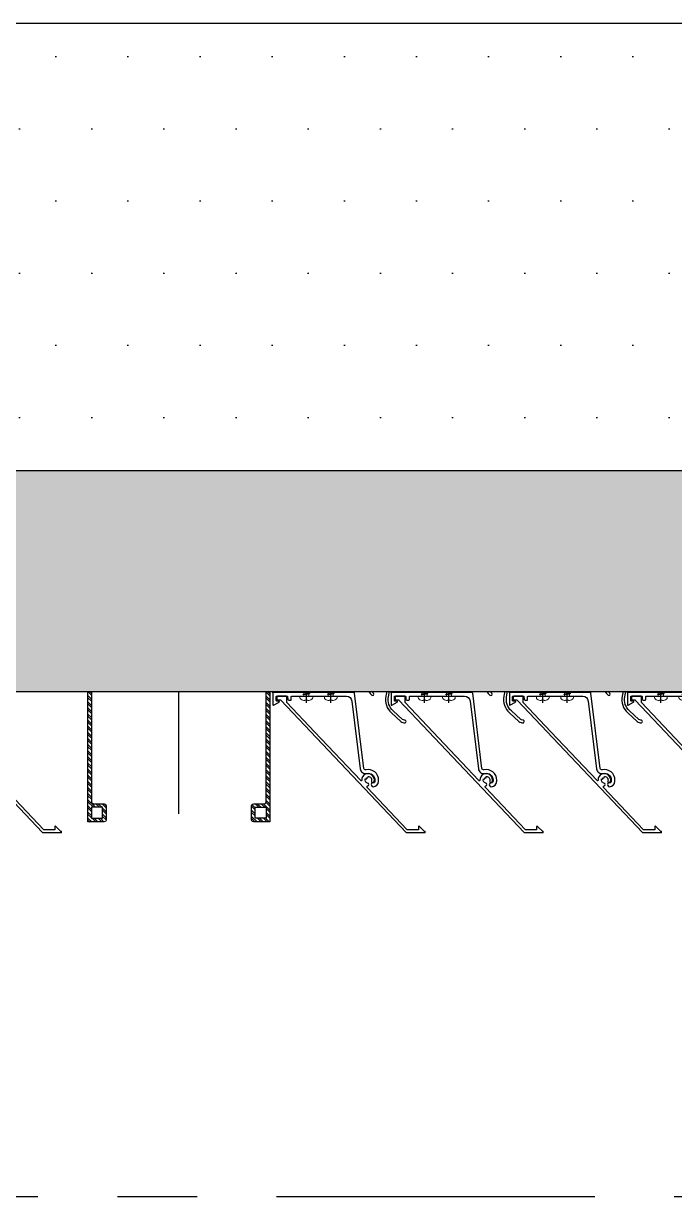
# Model space of a CAD drawing. Header units: millimetres. Extents: x -4391136 to -1798569, y -886572 to -291056.
# Drawn here: x -2448677 to -2448319, y -393811 to -393166 of the extents above; entities that cross this region are included whole.
import ezdxf
from ezdxf.enums import TextEntityAlignment as Align

# ---------------------------------------------------------------- set-up
doc = ezdxf.new("R2010")
doc.units = ezdxf.units.MM
doc.linetypes.add('CENTER', pattern=[50.800000000000004, 31.75, -6.35, 6.35, -6.35])
doc.linetypes.add('TA_GL_000.70000', pattern=[1.925, 0.7, -0.175, 0.175, -0.175, 0.7])
for name, color, linetype in [('000 - 0_SYM_DWG_GRID-BUBBLE_MAIN_COLOR_1', 1, 'Continuous'), ('000 - 0_SYM_DWG_GRIDLINE_MAIN_COLOR_251', 251, 'Continuous'), ('000 - GRID', 251, 'CENTER'), ('010 - ASPG_ACCESSORIES_MAIN_COLOR_1', 1, 'Continuous'), ('010 - ASPG_EXTR_MAIN_COLOR_2', 2, 'Continuous'), ('010 - ASPG_FLASHING_HATCH_', 251, 'Continuous'), ('010 - ASPG_FLASHING_MAIN_COLOR_2', 2, 'Continuous'), ('010 - ASPG_FLASHING_MAIN_COLOR_4', 4, 'Continuous'), ('010 - ASPG_FLASHING_WIPEOUT_', 250, 'Continuous'), ('010 - ASPG_FRAMING_CUT_COLOR_4', 4, 'Continuous'), ('010 - ASPG_FRAMING_HATCH_', 251, 'Continuous'), ('010 - ASPG_FRAMING_MAIN_COLOR_1', 1, 'Continuous'), ('010 - ASPG_FRAMING_MAIN_COLOR_2', 2, 'Continuous'), ('010 - ASPG_FRAMING_SUB_COLOR_2', 2, 'Continuous'), ('010 - ASPG_FRAMING_WIPEOUT_', 250, 'Continuous'), ('_PP-Dim', 1, 'Continuous'), ('BOLT & SCREW', 251, 'Continuous'), ('Center Line', 1, 'CENTER'), ('Xref-C-1-PP17-AR-2214-01-B$0$S-BEAM', 251, 'Continuous'), ('Xref-C-1-PP17-AR-2214-01-B$0$WALL-E', 251, 'Continuous')]:
    doc.layers.add(name, color=color, linetype=linetype)
for name, color, linetype, plot in [('010 - ASPG_EXTR_DEF_SUB', 250, 'Continuous', False), ('010 - ASPG_FASTERN_DEF_SUB', 250, 'Continuous', False), ('010 - ASPG_FRAMING_DEF_SUB', 250, 'Continuous', False)]:
    doc.layers.add(name, color=color, linetype=linetype, plot=plot)
doc.layers.add('12-GRID', color=1, linetype='CENTER', lineweight=13)
doc.layers.add('SCREW', color=8, linetype='Continuous', lineweight=5)
doc.styles.add('Arial', font='arial.ttf', dxfattribs={"height": 1500})
doc.styles.add('TA', font='', dxfattribs={"height": 4.5})
doc.styles.get('TA').set_extended_font_data('Cordia New')
pattern_1 = [(270, (1257419.243240032, -520041.6224064054), (0.6549599250656583, -1.134423872092541), [0.7562825813950264, -1.512565162790053]), (29.99999999999978, (1257419.243240032, -520041.6224064054), (0.6549599293588203, 1.134423869613882), [0.7562825813950259, -1.512565162790052]), (329.9999999999998, (1257419.243240032, -520041.6224064054), (1.309919854424478, -2.478657937293614e-09), [-1.512565162790051, 0.7562825813950254])]
pattern_2 = [(314.9999999999999, (1257419.492862033, -520021.6224064054), (1.336931354494228, 1.336931354494224), []), (44.99999999999984, (1257419.492862033, -520021.6224064054), (-1.336931354494223, 1.336931354494228), [])]
pattern_3 = [(270, (1257419.442484036, -520043.9224064054), (0.6549599250656583, -1.134423872092541), [0.7562825813950264, -1.512565162790053]), (29.99999999999978, (1257419.442484036, -520043.9224064054), (0.6549599293588203, 1.134423869613882), [0.7562825813950259, -1.512565162790052]), (329.9999999999998, (1257419.442484036, -520043.9224064054), (1.309919854424478, -2.478657937293614e-09), [-1.512565162790051, 0.7562825813950254])]
pattern_4 = [(314.9999999999999, (1257419.192862035, -520023.9224064054), (1.336931354494228, 1.336931354494224), []), (44.99999999999984, (1257419.192862035, -520023.9224064054), (-1.336931354494223, 1.336931354494228), [])]

# ---------------------------------------------------------------- blocks, each defined once
blk = doc.blocks.new('*U1279')
at = {"layer": '000 - 0_SYM_DWG_GRIDLINE_MAIN_COLOR_251', "color": 0, "linetype": 'ByBlock', "ltscale": 5}
blk.add_line((29.9999999999998, 0), (-560.4999999999969, 6.311186212045594e-14), dxfattribs=at)
at = {"style": 'TA', "flags": 1}
blk.add_attdef('LOCATION', (5.999999999999999, -6.000000000000001), '', height=4.5, rotation=270, dxfattribs=at)
at = {"layer": '000 - 0_SYM_DWG_GRID-BUBBLE_MAIN_COLOR_1', "style": 'Arial'}
blk.add_attdef('GRID-HEAD', text='', height=4.000000000000002, rotation=179.9999999999862, dxfattribs=at).set_placement((73.74999998541178, 0), align=Align.MIDDLE_CENTER)
blk = doc.blocks.new('W-1-PP17-ENT2_REV00_20260526-152343_LOPF_MAIN_DIMS')
at = {"layer": '000 - GRID', "linetype": 'TA_GL_000.70000', "xscale": 50.00000000000036, "yscale": 50.00000000000036, "zscale": 50.00000000000036, "rotation": 180}
blk.add_blockref('*U1279', (-26525, -10599.99999999948), dxfattribs=at)
blk = doc.blocks.new('W-1-PP17-ENT2_REV00_20260526-152612_EX_LOPF-1')
at = {"layer": 'Xref-C-1-PP17-AR-2214-01-B$0$S-BEAM'}
blk.add_line((-19234.99999829847, -10205.01763978606), (470.0000017015263, -10205.01763978606), dxfattribs=at)
at = {"layer": 'Xref-C-1-PP17-AR-2214-01-B$0$WALL-E'}
blk.add_line((970.0000017015263, -10204.99999999866), (-13434.99999984959, -10204.99999999866), dxfattribs=at)
blk = doc.blocks.new('*U1996')
blk.add_wipeout([(9.094947017729282e-13, -5.4569682106375694e-12), (6969.999999999998, -5.4569682106375694e-12), (6969.999999999998, 119.92499999998472), (9.094947017729282e-13, 119.92499999998472)]).dxf.layer = '010 - ASPG_FRAMING_WIPEOUT_'
at = {"layer": '010 - ASPG_FRAMING_MAIN_COLOR_1'}
for p, q in [((6970, 119.9249999999884), (0, 119.9249999999884)), ((0, 114.8500000000058), (6970, 114.8500000000058)), ((0, 109.5400000000081), (6970, 109.5400000000081)), ((0, 10.38499999998021), (6970, 10.38499999998021)), ((4.365574568510056e-11, 5.309999999997672), (6970, 5.309999999997672)), ((2.91038304567337e-11, 0), (6970, 0))]:
    blk.add_line(p, q, dxfattribs=at)
blk = doc.blocks.new('*U3395')
at = {"layer": '12-GRID', "color": 8, "linetype": 'CENTER'}
for p, q in [((5.684341886080801e-14, -6.200000000000029), (5.684341886080801e-14, 2.200000000000029)), ((-4.199999999999973, -2), (4.200000000000085, -2))]:
    blk.add_line(p, q, dxfattribs=at)
at = {"layer": 'BOLT & SCREW'}
for p, q in [((-0.553537628269381, -1.771128018217196), (-1.767499999999847, -1.558125000000442)), ((-0.553537628269381, -2.228871981782805), (-1.767500000000483, -2.441875000000354)), ((-0.4577439635652332, -1.771128018217196), (-0.8837500000000146, -1.558125000000442)), ((-0.4577439635652332, -2.228871981782805), (-0.8837500000000146, -2.441875000000354)), ((-0.2288719817826677, -1.446462371730204), (-0.4418749999998197, -0.2325000000002947)), ((-0.2288719817826677, -1.542256036434869), (-0.4418749999998197, -1.116250000000048)), ((-0.2288719817826677, -2.457743963565131), (-0.4418749999998197, -2.883750000000271)), ((-0.2288719817821107, -2.553537628269438), (-0.4418749999998197, -3.767500000000023)), ((0.2288719817822642, -1.446462371730562), (0.4418749999996946, -0.2324999999999764)), ((0.2288719817822642, -1.542256036434869), (0.4418749999996946, -1.116250000000048)), ((0.4418749999996946, -2.883750000000271), (0.2288719817829008, -2.457743963565131)), ((0.2288719817829008, -2.553537628269438), (0.4418749999999732, -3.767500000000023)), ((0.4577439635647103, -1.771128018217196), (0.8837499999994917, -1.558125000000442)), ((0.4577439635647103, -2.228871981782805), (0.8837500000001283, -2.441874999999877)), ((0.5535376282692559, -1.771128018217196), (1.767500000000001, -1.558125000000124)), ((0.5535376282692559, -2.228871981782805), (1.767500000000001, -2.441874999999877))]:
    blk.add_line(p, q, dxfattribs=at)
for points in [[(-1.767500000000006, -1.558125000000442), (-0.8837500000001342, -1.558125000000442, 0.4142135623730394), (-0.4418749999998197, -1.116250000000048), (-0.4418749999998197, -0.2325000000002947), (0.4418749999996946, -0.2324999999999764), (0.4418749999996946, -1.116250000000048, 0.4142135623731505), (0.8837500000000089, -1.558125000000442), (1.76750000000012, -1.558125000000124), (1.76750000000012, -2.441874999999877), (0.8837500000000089, -2.441874999999877, 0.414213562373095), (0.4418749999996946, -2.883750000000271), (0.4418749999999732, -3.767500000000023), (-0.4418749999998197, -3.767500000000023), (-0.4418749999998197, -2.883750000000271, 0.4142135623730397), (-0.8837500000001342, -2.441875000000354), (-1.767500000000483, -2.441875000000354)], [(0.2288719817829008, -2.457743963565131, -0.414213562373095), (0.4577439635645909, -2.228871981782805), (0.5535376282692559, -2.228871981782805), (0.5535376282692559, -1.771128018217196), (0.4577439635645909, -1.771128018217196, -0.4142135623730951), (0.228871981782105, -1.542256036434869), (0.228871981782105, -1.446462371730562), (-0.2288719817826677, -1.446462371730204), (-0.2288719817826677, -1.542256036434869, -0.4142135623730951), (-0.4577439635649944, -1.771128018217196), (-0.553537628269381, -1.771128018217196), (-0.553537628269381, -2.228871981782805), (-0.4577439635649944, -2.228871981782805, -0.4142135623730951), (-0.2288719817826677, -2.457743963565131), (-0.2288719817822698, -2.553537628269438), (0.2288719817829008, -2.553537628269438)]]:
    blk.add_lwpolyline(points, format="xyb", close=True, dxfattribs=at)
blk.add_circle((5.684341886080801e-14, -2), 3.5, dxfattribs=at)
blk = doc.blocks.new('000_ASPG_TYP_FILES_20260218-010703_FRAME_EXTR_')
at = {"layer": '010 - ASPG_FRAMING_HATCH_'}
h = blk.add_hatch(dxfattribs=at)
h.set_pattern_fill('ANSI32', color=256, scale=0.1, angle=180)
h.set_pattern_definition([(225, (0, 0), (0.6735192090801866, -0.6735192090801868), []), (225, (-0.4490130000000001, 5.498823332255506e-17), (0.6735192090801866, -0.6735192090801868), [])])
edge = h.paths.add_edge_path()
edge.add_line((1.999999996740371, 15.99999999965075), (1.999999996740371, 1.999999999941792))
edge.add_line((1.999999996740371, 1.999999999941792), (39.69999999750871, 1.999999999941792))
edge.add_arc((39.69999999730499, 1.700000000040752), 0.2999999999010399, -3.891028654834372e-08, 89.99999996109239, ccw=False)
edge.add_line((39.99999999720603, 1.699999999837019), (39.99999999720603, 0.2999999996973202))
edge.add_arc((39.69999999750872, 0.2999999996973131), 0.2999999996973131, -90.00000000000142, 1.4210854715202004e-12, ccw=False)
edge.add_line((39.69999999750871, 0), (0.2999999996973202, 0))
edge.add_arc((0.2999999996973273, 0.2999999996973273), 0.2999999996973273, 180.0000000000013, 269.99999999999864, ccw=False)
edge.add_line((0, 0.2999999996973202), (0, 17.69999999989523))
edge.add_arc((0.2999999999301508, 17.70000000012806), 0.2999999999301508, 90.00000004446741, 180.0000000444674, ccw=False)
edge.add_line((0.2999999996973202, 18.00000000005821), (22.5570233851904, 18.00000000005821))
edge.add_arc((22.5570233856712, 18.50000000026317), 0.5000000002049632, 269.9999999449049, 380.2095453190142)
edge.add_arc((26.1699999981368, 19.82999999686102), 3.349999998908497, 182.0637942974167, 200.2095453254992, ccw=False)
edge.add_arc((23.58168000320438, 19.73672835517209), 0.7599999998138507, 2.0637943418387863, 182.0637943418388, ccw=False)
edge.add_arc((26.16999999910358, 19.82999999939922), 1.830000000338361, 182.0637943388468, 447.9362056470717)
edge.add_arc((26.263271644013, 22.41831999551505), 0.7600000000549151, 87.93620564125177, 267.9362056412518, ccw=False)
edge.add_arc((26.16999999863267, 19.8300000075356), 3.349999992334041, 69.79045460402187, 87.9362056313708, ccw=False)
edge.add_arc((27.49999999788272, 23.44297661244421), 0.5000000006038865, 249.7904545688332, 359.9999999442181)
edge.add_line((27.9999999984866, 23.44297661195742), (27.9999999984866, 26.67999999993481))
edge.add_line((27.9999999984866, 26.67999999993481), (28.49999999674037, 27.17999999958556))
edge.add_line((28.49999999674037, 27.17999999958556), (27.9999999984866, 27.67999999970198))
edge.add_line((27.9999999984866, 27.67999999970198), (27.9999999984866, 38.61999999982072))
edge.add_line((27.9999999984866, 38.61999999982072), (28.49999999674037, 39.11999999993714))
edge.add_line((28.49999999674037, 39.11999999993714), (27.9999999984866, 39.62000000005355))
edge.add_line((27.9999999984866, 39.62000000005355), (27.9999999984866, 42.85702338756528))
edge.add_arc((27.49999999787862, 42.85702338707262), 0.5000000006079759, 5.645408219420843e-08, 110.2095454304945)
edge.add_arc((26.16999999884449, 46.46999999186602), 3.349999992147246, 272.0637943651193, 290.20954539329375, ccw=False)
edge.add_arc((26.263271644013, 43.88168000403675), 0.7600000000258301, 92.06379435882718, 272.0637943588272, ccw=False)
edge.add_arc((26.16999999910502, 46.47000000012492), 1.830000000339747, 272.0637943528818, 537.9362056611998)
edge.add_arc((23.58168000320438, 46.56327164435061), 0.7599999998138507, 177.9362056581612, 357.9362056581612, ccw=False)
edge.add_arc((26.16999999825318, 46.47000000263876), 3.349999999025627, 159.7904546748206, 177.9362057022633, ccw=False)
edge.add_arc((22.55702338551316, 47.7999999994954), 0.500000000434755, 339.790454661877, 450.0000000369852)
edge.add_line((22.5570233851904, 48.29999999993015), (0.2999999996973202, 48.29999999993015))
edge.add_arc((0.2999999996973095, 48.59999999962746), 0.2999999996973131, 179.9999999999987, 270.00000000000205, ccw=False)
edge.add_line((0, 48.59999999962747), (0, 59.99999999994179))
edge.add_arc((0.2999999996973202, 59.99999999994179), 0.2999999996973202, 90, 180, ccw=False)
edge.add_line((0.2999999996973202, 60.29999999963911), (4.999999997438863, 60.29999999963911))
edge.add_line((4.999999997438863, 60.29999999963911), (4.999999997438863, 64.99999999959255))
edge.add_arc((5.299999997369017, 64.99999999982538), 0.2999999999301544, 90.0000000444681, 180.0000000444674, ccw=False)
edge.add_line((5.299999997136183, 65.29999999975553), (29.99999999883585, 65.29999999975553))
edge.add_line((29.99999999883585, 65.29999999975553), (29.99999999883585, 63.59999999997672))
edge.add_arc((29.69999999890567, 63.59999999974391), 0.2999999999301721, -89.99999995552861, 4.4463320136856055e-08, ccw=False)
edge.add_line((29.69999999913853, 63.29999999981374), (7.299999997485429, 63.29999999981374))
edge.add_arc((7.29999999771826, 62.99999999988358), 0.2999999999301508, 90.00000004446738, 180.0000000444674)
edge.add_line((6.999999997788109, 62.99999999965075), (6.999999997788109, 58.29999999969732))
edge.add_line((6.999999997788109, 58.29999999969732), (2.300000000162981, 58.29999999969732))
edge.add_arc((2.299999998300336, 57.99999999813735), 0.3000000015599653, 89.99999964426098, 179.999999644261)
edge.add_line((1.999999996740371, 58), (1.999999996740371, 50.60000000003492))
edge.add_arc((2.299999998533172, 50.60000000166475), 0.3000000017928013, 180.000000311273, 270.0000003112706)
edge.add_line((2.300000000162981, 50.29999999987194), (29.69999999913853, 50.29999999987194))
edge.add_arc((29.6999999989348, 49.9999999999709), 0.299999999901047, -3.890897914970992e-08, 89.99999996109108, ccw=False)
edge.add_line((29.99999999883585, 49.99999999976717), (29.99999999883585, 26.67999999993481))
edge.add_line((29.99999999883585, 26.67999999993481), (29.99999999883585, 16.29999999981374))
edge.add_arc((29.6999999989057, 16.2999999995809), 0.2999999999301508, -89.99999995553259, 4.446741286301403e-08, ccw=False)
edge.add_line((29.69999999913853, 15.99999999965075), (1.999999996740371, 15.99999999965075))
at = {"layer": '010 - ASPG_FRAMING_CUT_COLOR_4'}
blk.add_lwpolyline([(1.999999996740371, 15.99999999965075), (1.999999996740371, 1.999999999941792), (39.69999999750871, 1.999999999941792, -0.4142135623731089), (39.99999999720603, 1.699999999837019), (39.99999999720603, 0.2999999996973202, -0.4142135623731089), (39.69999999750871, 0), (0.2999999996973202, 0, -0.4142135623730811), (0, 0.2999999996973202), (0, 17.69999999989523, -0.4142135623730951), (0.2999999996973202, 18.00000000005821), (22.5570233851904, 18.00000000005821, 0.5217296884731124), (23.02624112786725, 18.67272727261297, -0.07934163687482358), (22.82217297761235, 19.70935906958766, -1), (24.34118702879641, 19.76409764075652, 2.296345716993233), (26.23590235819574, 21.65881296969019, -1), (26.29064092983026, 23.17782702133991, -0.0793416368716021), (27.32727272447664, 22.9737588702119, 0.5217296884801942), (27.9999999984866, 23.44297661195742), (27.9999999984866, 26.67999999993481), (28.49999999674037, 27.17999999958556), (27.9999999984866, 27.67999999970198), (27.9999999984866, 38.61999999982072), (28.49999999674037, 39.11999999993714), (27.9999999984866, 39.62000000005355), (27.9999999984866, 42.85702338756528, 0.5217296884727316), (27.32727272447664, 43.3262411293108, -0.07934163687522733), (26.29064092983026, 43.122172978241, -1), (26.23590235819574, 44.64118702983251, 2.296345716995783), (24.34118702879641, 46.53590235876618, -1), (22.82217297761235, 46.59064092993503, -0.07934163687201433), (23.02624112786725, 47.62727272690972, 0.5217296884786579), (22.5570233851904, 48.29999999993015), (0.2999999996973202, 48.29999999993015, -0.4142135623731158), (0, 48.59999999962747), (0, 59.99999999994179, -0.414213562373095), (0.2999999996973202, 60.29999999963911), (4.999999997438863, 60.29999999963911), (4.999999997438863, 64.99999999959255, -0.4142135623730879), (5.299999997136183, 65.29999999975553), (29.99999999883585, 65.29999999975553), (29.99999999883585, 63.59999999997672, -0.4142135623730533), (29.69999999913853, 63.29999999981374), (7.299999997485429, 63.29999999981374, 0.4142135623730949), (6.999999997788109, 62.99999999965075), (6.999999997788109, 58.29999999969732), (2.300000000162981, 58.29999999969732, 0.4142135623730948), (1.999999996740371, 58), (1.999999996740371, 50.60000000003492, 0.4142135623730845), (2.300000000162981, 50.29999999987194), (29.69999999913853, 50.29999999987194, -0.4142135623730951), (29.99999999883585, 49.99999999976717), (29.99999999883585, 26.67999999993481), (29.99999999883585, 16.29999999981374, -0.4142135623730951), (29.69999999913853, 15.99999999965075)], format="xyb", close=True, dxfattribs=at)
for p in [(26.16999999736436, 48.46999999973923), (26.16999999736436, 21.82999999966705)]:
    blk.add_blockref('*U3395', p)
blk = doc.blocks.new('*U3397')
at = {"layer": '010 - ASPG_FRAMING_HATCH_', "transparency": 33554585}
h = blk.add_hatch(dxfattribs=at)
h.set_pattern_fill('ANSI32', color=256, scale=0.25)
h.set_pattern_definition([(45, (0, 0), (-1.683798022700467, 1.683798022700467), []), (45, (1.1225325, 0), (-1.683798022700467, 1.683798022700467), [])])
edge = h.paths.add_edge_path()
edge.add_line((2.000000000009768, -50.0000000001819), (2.000000000009536, -75.00000000027285))
edge.add_line((2.000000000009536, -75.00000000027285), (-1.376676550535194e-14, -75.00000000027285))
edge.add_line((-1.377727649045784e-14, -75.00000000027285), (2.183725214694612e-13, -49.00000000020555))
edge.add_arc((0.9999999999907824, -49.00000000021976), 0.999999999990564, 89.99999999918577, 179.9999999991858, ccw=False)
edge.add_line((1.000000000004993, -48.00000000022919), (62.99999999987471, -48.00000000022955))
edge.add_arc((62.99999999988892, -47.00000000023898), 0.999999999990564, 269.9999999991858, 359.9999999991858)
edge.add_line((63.99999999987948, -47.00000000025319), (63.99999999987995, 47.00000000025248))
edge.add_arc((62.99999999988939, 47.00000000023827), 0.999999999990564, 8.142219984623432e-10, 90.00000000081424)
edge.add_line((62.99999999987518, 48.00000000022884), (1.000000000005464, 48.00000000022919))
edge.add_arc((0.9999999999912551, 49.00000000021976), 0.999999999990564, 180.0000000008142, 270.0000000008142, ccw=False)
edge.add_line((6.91122180303467e-13, 49.00000000020555), (9.232719782633861e-13, 75.00000000027285))
edge.add_line((9.232719782633861e-13, 75.00000000027285), (2.000000000010473, 75.00000000027285))
edge.add_line((2.000000000010473, 75.00000000027285), (2.000000000010241, 50.0000000001819))
edge.add_line((2.000000000010241, 50.0000000001819), (140.9999999998781, 50.00000000018107))
edge.add_line((140.9999999998781, 50.00000000018107), (140.9999999998781, 41.00000000016652))
edge.add_arc((139.9999999998876, 41.00000000018073), 0.999999999990564, 269.9999999991858, 359.9999999991858, ccw=False)
edge.add_line((139.9999999998734, 40.00000000019017), (131.999999999892, 40.00000000019029))
edge.add_arc((131.9999999998778, 41.00000000018085), 0.999999999990564, 180.0000000008142, 270.0000000008142, ccw=False)
edge.add_line((130.9999999998872, 41.00000000016664), (130.9999999998872, 47.00000000025214))
edge.add_arc((129.9999999998967, 47.00000000023793), 0.999999999990564, 8.142219984623432e-10, 90.00000000081424)
edge.add_line((129.9999999998824, 48.00000000022849), (66.99999999989429, 48.00000000022884))
edge.add_arc((66.99999999988007, 47.00000000023827), 0.999999999990564, 89.99999999918577, 179.9999999991858)
edge.add_line((65.99999999988951, 47.00000000025248), (65.99999999988903, -47.00000000025319))
edge.add_arc((66.99999999987959, -47.00000000023898), 0.999999999990564, 180.0000000008142, 270.0000000008142)
edge.add_line((66.9999999998938, -48.00000000022955), (129.9999999998819, -48.0000000002299))
edge.add_arc((129.9999999998961, -47.00000000023933), 0.999999999990564, 269.9999999991858, 359.9999999991858)
edge.add_line((130.9999999998867, -47.00000000025354), (130.9999999998868, -41.00000000357866))
edge.add_arc((131.9999999998773, -41.00000000359287), 0.999999999990564, 89.99999999918577, 179.9999999991858, ccw=False)
edge.add_line((131.9999999998915, -40.0000000036023), (139.9999999998729, -40.00000000360242))
edge.add_arc((139.9999999998871, -41.00000000359299), 0.999999999990564, 8.14225131762214e-10, 90.00000000081423, ccw=False)
edge.add_line((140.9999999998777, -41.00000000357878), (140.9999999998776, -50.00000000632181))
edge.add_line((140.9999999998776, -50.00000000632181), (2.000000000009777, -50.0000000001819))
h.paths.add_polyline_path([(138.9999999998686, 48.00000000022837), (138.9999999998686, 42.00000000355348), (132.9999999998968, 42.0000000035536), (132.9999999998968, 48.00000000022849)], flags=16)
h.paths.add_polyline_path([(138.999999999868, -48.00000000023002), (138.9999999998681, -42.00000000355513), (132.9999999998963, -42.00000000355501), (132.9999999998962, -48.00000000023001)], flags=16)
at = {"layer": '010 - ASPG_FRAMING_HATCH_'}
h = blk.add_hatch(dxfattribs=at)
h.set_pattern_fill('ANSI37', color=256, scale=0.5954980955866349, angle=-90.00000000000001)
h.set_pattern_definition(pattern_2)
edge = h.paths.add_edge_path()
edge.add_ellipse((57.77220869647454, 55.00000000111321), major_axis=(-3.509070088518285e-14, -4.999999999272404), ratio=0.6444816938462435, start_angle=0, end_angle=180)
edge.add_line((57.77220869647455, 60.00000000018189), (61.99999999977764, 60.00000000018189))
edge.add_arc((61.99999999977037, 60.30000000023573), 0.3000000000538421, -89.99999999861039, -1.389609784768862e-09)
edge.add_line((62.29999999982421, 60.30000000022845), (62.29999999982421, 61.00000000018188))
edge.add_line((62.29999999982421, 61.00000000018188), (61.79999999982421, 61.50000000041472))
edge.add_line((61.79999999982421, 61.50000000041472), (62.29999999982421, 62.00000000018188))
edge.add_line((62.29999999982421, 62.00000000018188), (61.79999999982421, 62.50000000041472))
edge.add_line((61.79999999982421, 62.50000000041472), (62.29999999982421, 63.00000000018188))
edge.add_line((62.29999999982421, 63.00000000018188), (61.79999999982421, 63.50000000018188))
edge.add_line((61.79999999982421, 63.50000000018188), (62.29999999982421, 64.00000000018188))
edge.add_line((62.29999999982421, 64.00000000018188), (62.29999999982421, 65.00000000018188))
edge.add_line((62.29999999982421, 65.00000000018188), (63.29999999970779, 65.00000000018188))
edge.add_line((63.29999999970779, 65.00000000018188), (63.79999999970779, 65.50000000018188))
edge.add_line((63.79999999970779, 65.50000000018188), (64.2999999997078, 65.00000000018188))
edge.add_line((64.2999999997078, 65.00000000018188), (64.7999999997078, 65.50000000018188))
edge.add_line((64.7999999997078, 65.50000000018188), (65.2999999997078, 65.00000000018188))
edge.add_line((65.2999999997078, 65.00000000018188), (65.7999999997078, 65.50000000018188))
edge.add_line((65.7999999997078, 65.50000000018188), (66.29999999982421, 65.00000000018188))
edge.add_line((66.29999999982421, 65.00000000018188), (66.99999999977764, 65.00000000018188))
edge.add_arc((66.99999999974126, 65.30000000014842), 0.2999999999665306, -89.99999999305199, 1.528565674358258e-08)
edge.add_line((67.2999999997078, 65.30000000022845), (67.30017822586116, 60.00000000018188))
edge.add_arc((77.20009572393145, 55.00000000088038), 11.09091368921486, 153.2037265686182, 206.7962734313818)
edge.add_line((67.30017822586116, 50.00000000157887), (57.77220869647455, 50.00000000157887))
h = blk.add_hatch(dxfattribs=at)
h.set_pattern_fill('ANSI37', color=256, scale=0.5954980955866349, angle=-90.00000000000001)
h.set_pattern_definition(pattern_4)
edge = h.paths.add_edge_path()
edge.add_ellipse((11.52796953010241, 55.00000000111323), major_axis=(-3.510345640540481e-14, -4.999999999272404), ratio=0.6444816938462435, start_angle=180, end_angle=360, ccw=False)
edge.add_line((11.52796953010241, 60.00000000018191), (2.00000000074399, 60.00000000018191))
edge.add_arc((-7.899917497165894, 55.00000000111323), 11.09091368915029, -26.79627343179601, 26.796273430967574, ccw=False)
edge.add_line((2.000000000715794, 50.00000000157889), (11.52796953007421, 50.00000000157889))
h = blk.add_hatch(dxfattribs=at)
h.set_pattern_fill('HONEY', color=256, scale=0.238199238234654, angle=-90.00000000000001)
h.set_pattern_definition(pattern_3)
edge = h.paths.add_edge_path()
edge.add_ellipse((11.7775915319535, 55.00000000111977), major_axis=(-3.509070088518285e-14, -4.999999999272404), ratio=0.6444816938462435, start_angle=0, end_angle=360, ccw=False)
h = blk.add_hatch(dxfattribs=at)
h.set_pattern_fill('HONEY', color=256, scale=0.238199238234654, angle=-90.00000000000001)
h.set_pattern_definition(pattern_1)
edge = h.paths.add_edge_path()
edge.add_ellipse((57.52258669462346, 55.00000000111321), major_axis=(-3.509070088518285e-14, -4.999999999272404), ratio=0.6444816938462435, start_angle=0, end_angle=360)
h = blk.add_hatch(dxfattribs=at)
h.set_pattern_fill('ANSI37', color=256, scale=0.5954980955866349, angle=-90.00000000000001)
h.set_pattern_definition(pattern_4)
edge = h.paths.add_edge_path()
edge.add_ellipse((11.52796953010241, -55.00000000111394), major_axis=(-3.510345640540481e-14, 4.999999999272404), ratio=0.6444816938462435, start_angle=0, end_angle=180)
edge.add_line((11.52796953010241, -60.00000000018262), (2.00000000074399, -60.00000000018262))
edge.add_arc((-7.899917497165894, -55.00000000111394), 11.09091368915029, 333.2037265690324, 386.796273431796)
edge.add_line((2.000000000715794, -50.0000000015796), (11.52796953007421, -50.0000000015796))
h = blk.add_hatch(dxfattribs=at)
h.set_pattern_fill('HONEY', color=256, scale=0.238199238234654, angle=-90.00000000000001)
h.set_pattern_definition(pattern_3)
edge = h.paths.add_edge_path()
edge.add_ellipse((11.7775915319535, -55.00000000112048), major_axis=(-3.509070088518285e-14, 4.999999999272404), ratio=0.6444816938462435, start_angle=0, end_angle=360)
h = blk.add_hatch(dxfattribs=at)
h.set_pattern_fill('HONEY', color=256, scale=0.238199238234654, angle=-90.00000000000001)
h.set_pattern_definition(pattern_1)
edge = h.paths.add_edge_path()
edge.add_ellipse((57.52258669462346, -55.00000000111392), major_axis=(-3.509070088518285e-14, 4.999999999272404), ratio=0.6444816938462435, start_angle=0, end_angle=360, ccw=False)
h = blk.add_hatch(dxfattribs=at)
h.set_pattern_fill('ANSI37', color=256, scale=0.5954980955866349, angle=-90.00000000000001)
h.set_pattern_definition(pattern_2)
edge = h.paths.add_edge_path()
edge.add_ellipse((57.77220869647454, -55.00000000111392), major_axis=(-3.509070088518285e-14, 4.999999999272404), ratio=0.6444816938462435, start_angle=180, end_angle=360, ccw=False)
edge.add_line((57.77220869647455, -60.0000000001826), (61.99999999977764, -60.0000000001826))
edge.add_arc((61.99999999977037, -60.30000000023644), 0.3000000000538421, 360.0000000013896, 449.9999999986104, ccw=False)
edge.add_line((62.29999999982421, -60.30000000022916), (62.29999999982421, -61.0000000001826))
edge.add_line((62.29999999982421, -61.0000000001826), (61.79999999982421, -61.50000000041543))
edge.add_line((61.79999999982421, -61.50000000041543), (62.29999999982421, -62.0000000001826))
edge.add_line((62.29999999982421, -62.0000000001826), (61.79999999982421, -62.50000000041543))
edge.add_line((61.79999999982421, -62.50000000041543), (62.29999999982421, -63.0000000001826))
edge.add_line((62.29999999982421, -63.0000000001826), (61.79999999982421, -63.5000000001826))
edge.add_line((61.79999999982421, -63.5000000001826), (62.29999999982421, -64.0000000001826))
edge.add_line((62.29999999982421, -64.0000000001826), (62.29999999982421, -65.0000000001826))
edge.add_line((62.29999999982421, -65.0000000001826), (63.29999999970779, -65.0000000001826))
edge.add_line((63.29999999970779, -65.0000000001826), (63.79999999970779, -65.5000000001826))
edge.add_line((63.79999999970779, -65.5000000001826), (64.2999999997078, -65.0000000001826))
edge.add_line((64.2999999997078, -65.0000000001826), (64.7999999997078, -65.5000000001826))
edge.add_line((64.7999999997078, -65.5000000001826), (65.2999999997078, -65.0000000001826))
edge.add_line((65.2999999997078, -65.0000000001826), (65.7999999997078, -65.5000000001826))
edge.add_line((65.7999999997078, -65.5000000001826), (66.29999999982421, -65.0000000001826))
edge.add_line((66.29999999982421, -65.0000000001826), (66.99999999977764, -65.0000000001826))
edge.add_arc((66.99999999974126, -65.30000000014913), 0.2999999999665306, 359.99999998471435, 449.999999993052, ccw=False)
edge.add_line((67.2999999997078, -65.30000000022916), (67.30017822586116, -60.0000000001826))
edge.add_arc((77.20009572393145, -55.00000000088109), 11.09091368921486, 153.2037265686182, 206.7962734313818, ccw=False)
edge.add_line((67.30017822586116, -50.00000000157958), (57.77220869647455, -50.00000000157958))
at = {"layer": '010 - ASPG_FASTERN_DEF_SUB'}
blk.add_point((0, 0), dxfattribs=at)
at = {"layer": '010 - ASPG_FRAMING_CUT_COLOR_4'}
blk.add_lwpolyline([(2.000000000009768, -50.0000000001819), (2.000000000009536, -75.00000000027285), (-1.377727649045784e-14, -75.00000000027285), (2.183725214694612e-13, -49.00000000020555, -0.414213562373095), (1.000000000004993, -48.00000000022919), (62.99999999987471, -48.00000000022955, 0.414213562373095), (63.99999999987948, -47.00000000025319), (63.99999999987995, 47.00000000025248, 0.414213562373095), (62.99999999987518, 48.00000000022884), (1.000000000005466, 48.00000000022919, -0.414213562373095), (6.91122180303467e-13, 49.00000000020555), (9.232719782633861e-13, 75.00000000027285), (2.000000000010473, 75.00000000027285), (2.000000000010241, 50.0000000001819), (140.9999999998781, 50.00000000018107), (140.9999999998781, 41.00000000016652, -0.414213562373095), (139.9999999998734, 40.00000000019017), (131.999999999892, 40.00000000019029, -0.414213562373095), (130.9999999998872, 41.00000000016664), (130.9999999998872, 47.00000000025214, 0.414213562373095), (129.9999999998824, 48.00000000022849), (66.99999999989429, 48.00000000022884, 0.414213562373095), (65.99999999988951, 47.00000000025248), (65.99999999988903, -47.00000000025319, 0.414213562373095), (66.9999999998938, -48.00000000022955), (129.9999999998819, -48.0000000002299, 0.414213562373095), (130.9999999998867, -47.00000000025354), (130.9999999998868, -41.00000000357866, -0.414213562373095), (131.9999999998915, -40.0000000036023), (139.9999999998729, -40.00000000360242, -0.414213562373095), (140.9999999998777, -41.00000000357878), (140.9999999998776, -50.00000000632181)], format="xyb", close=True, dxfattribs=at)
for points in [[(138.9999999998686, 48.00000000022837), (138.9999999998686, 42.00000000355348), (132.9999999998968, 42.0000000035536), (132.9999999998968, 48.00000000022849)], [(138.999999999868, -48.00000000023002), (138.9999999998681, -42.00000000355513), (132.9999999998963, -42.00000000355501), (132.9999999998962, -48.00000000023001)]]:
    blk.add_lwpolyline(points, close=True, dxfattribs=at)
at = {"layer": '010 - ASPG_FRAMING_DEF_SUB', "transparency": 33554508}
blk.add_line((136.4999999998283, 2.131628207280301e-14), (-4.500000000049795, 2.131628207280301e-14), dxfattribs=at)
at = {"layer": '010 - ASPG_FRAMING_DEF_SUB', "transparency": 33554457}
for points in [[(54.30017822586116, 50.00000000157887), (67.30017822586116, 50.00000000157887), (67.30017822586116, 65.50000000018188), (54.30017822586116, 65.50000000018188)], [(2.000000000715794, 50.00000000157889), (15.00000000071579, 50.00000000158543), (15.00000000071579, 60.00000000039217), (2.000000000715794, 60.00000000038563)], [(2.000000000715794, -50.0000000015796), (15.00000000071579, -50.00000000158614), (15.00000000071579, -60.00000000039288), (2.000000000715794, -60.00000000038634)], [(54.30017822586116, -50.00000000157958), (67.30017822586116, -50.00000000157958), (67.30017822586116, -65.5000000001826), (54.30017822586116, -65.5000000001826)]]:
    blk.add_lwpolyline(points, close=True, dxfattribs=at)
at = {"layer": '010 - ASPG_FRAMING_SUB_COLOR_2'}
for points in [[(57.52258669462346, 50.00000000157888), (67.30017822586116, 50.00000000157887, -0.2381992382621886), (67.30017822586116, 60.00000000018188), (67.2999999997078, 65.30000000022845, -0.4142135624157165), (66.99999999977764, 65.00000000018188), (66.29999999982421, 65.00000000018188), (65.7999999997078, 65.50000000018188), (65.2999999997078, 65.00000000018188), (64.7999999997078, 65.50000000018188), (64.2999999997078, 65.00000000018188), (63.79999999970779, 65.50000000018188), (63.29999999970779, 65.00000000018188), (62.29999999982421, 65.00000000018188), (62.29999999982421, 64.00000000018188), (61.79999999982421, 63.50000000018188), (62.29999999982421, 63.00000000018188), (61.79999999982421, 62.50000000041472), (62.29999999982421, 62.00000000018188), (61.79999999982421, 61.50000000041472), (62.29999999982421, 61.00000000018188), (62.29999999982421, 60.30000000022845, -0.414213562358888), (61.99999999977764, 60.00000000018188), (57.52258669462346, 60.00000000018189)], [(11.77759153183708, 50.00000000158543), (2.000000000715794, 50.00000000157889, 0.2381992382621886), (2.000000000715796, 60.00000000018191), (11.77759153183708, 60.00000000018844)], [(11.77759153183708, -50.00000000158614), (2.000000000715794, -50.0000000015796, -0.2381992382621886), (2.000000000715796, -60.00000000018262), (11.77759153183708, -60.00000000018915)], [(57.52258669462346, -50.00000000157959), (67.30017822586116, -50.00000000157958, 0.2381992382621886), (67.30017822586116, -60.0000000001826), (67.2999999997078, -65.30000000022916, 0.4142135624157165), (66.99999999977764, -65.0000000001826), (66.29999999982421, -65.0000000001826), (65.7999999997078, -65.5000000001826), (65.2999999997078, -65.0000000001826), (64.7999999997078, -65.5000000001826), (64.2999999997078, -65.0000000001826), (63.79999999970779, -65.5000000001826), (63.29999999970779, -65.0000000001826), (62.29999999982421, -65.0000000001826), (62.29999999982421, -64.0000000001826), (61.79999999982421, -63.5000000001826), (62.29999999982421, -63.0000000001826), (61.79999999982421, -62.50000000041543), (62.29999999982421, -62.0000000001826), (61.79999999982421, -61.50000000041543), (62.29999999982421, -61.0000000001826), (62.29999999982421, -60.30000000022916, 0.414213562358888), (61.99999999977764, -60.0000000001826), (57.52258669462346, -60.0000000001826)]]:
    blk.add_lwpolyline(points, format="xyb", dxfattribs=at)
at = {"layer": '010 - ASPG_FRAMING_SUB_COLOR_2', "extrusion": (0, 0, -1)}
for centre, major_axis in [((11.7775915319535, 55.00000000111977), (-3.509070088518285e-14, -4.999999999272404)), ((57.52258669462346, -55.00000000111392), (-3.509070088518285e-14, 4.999999999272404))]:
    blk.add_ellipse(centre, major_axis=major_axis, ratio=0.6444816938462435, dxfattribs=at)
at = {"layer": '010 - ASPG_FRAMING_SUB_COLOR_2'}
for centre, major_axis in [((57.52258669462346, 55.00000000111321), (-3.509070088518285e-14, -4.999999999272404)), ((11.7775915319535, -55.00000000112048), (-3.509070088518285e-14, 4.999999999272404))]:
    blk.add_ellipse(centre, major_axis=major_axis, ratio=0.6444816938462435, dxfattribs=at)
blk = doc.blocks.new('PZG35-9D5')
at = {"layer": 'Center Line'}
blk.add_line((1.4210854715202e-14, 3.733653355866409), (1.4210854715202e-14, -10.53404386090006), dxfattribs=at)
at = {"layer": 'SCREW', "color": 8}
for p, q in [((-1.399999999999963, 2.842170943040401e-14), (-1.399999999999963, -1.090192378864657)), ((1.399999999999991, 0), (1.399999999999991, -0.5901923788647139)), ((-1.850000000000009, -1.399999999999977), (1.850000000000037, -0.8999999999999773)), ((-1.850000000000009, -1.399999999999977), (-1.399999999999963, -1.090192378864685)), ((-1.850000000000009, -1.399999999999977), (-1.399999999999963, -1.709807621135297)), ((-1.850000000000009, -2.699999999999989), (1.850000000000037, -2.199999999999989)), ((-1.850000000000009, -2.699999999999989), (-1.399999999999963, -2.390192378864697)), ((-1.850000000000009, -2.699999999999989), (-1.399999999999963, -3.009807621135309)), ((-1.850000000000009, -4), (-1.399999999999963, -3.690192378864708)), ((-1.850000000000009, -4), (-0.9911470940920566, -3.883938796498938)), ((-1.850000000000009, -4), (-1.399999999999963, -4.30980762113532)), ((-1.399999999999963, -1.090192378864685), (1.399999999999991, -0.5901923788646855)), ((-1.399999999999963, -1.709807621135297), (1.399999999999991, -1.209807621135297)), ((-1.399999999999963, -1.709807621135269), (-1.399999999999963, -2.390192378864697)), ((-1.399999999999963, -2.390192378864697), (1.399999999999991, -1.890192378864697)), ((-1.399999999999963, -3.009807621135309), (1.399999999999991, -2.509807621135309)), ((-1.399999999999963, -3.009807621135309), (-1.399999999999963, -3.690192378864708)), ((-1.399999999999963, -3.690192378864708), (-0.8446989986695002, -3.591031485769975)), ((-1.399999999999963, -4.30980762113532), (-1.184865735341859, -4.271390788160659)), ((-1.399999999999963, -4.309807621135349), (-1.399999999999963, -8.099999999999966)), ((0.5619885887190463, -3.339837273736322), (1.399999999999991, -3.190192378864708)), ((0.7141825614195483, -3.653488843051434), (1.850000000000037, -3.5)), ((0.7141825614195483, -3.932275020881832), (1.399999999999991, -3.80980762113532)), ((0.7141825614195483, -4.612659778611231), (1.399999999999991, -4.49019237886472)), ((0.7141825614195483, -4.953488843051389), (1.850000000000037, -4.800000000000011)), ((0.7141825614195483, -5.232275020881843), (1.399999999999991, -5.109807621135332)), ((1.850000000000037, -0.8999999999999773), (1.399999999999991, -0.5901923788646855)), ((1.850000000000037, -0.8999999999999773), (1.399999999999991, -1.209807621135297)), ((1.399999999999991, -1.209807621135269), (1.399999999999991, -1.890192378864725)), ((1.850000000000037, -2.199999999999989), (1.399999999999991, -1.890192378864697)), ((1.850000000000037, -2.199999999999989), (1.399999999999991, -2.509807621135309)), ((1.399999999999991, -2.50980762113528), (1.399999999999991, -3.190192378864708)), ((1.850000000000037, -3.5), (1.399999999999991, -3.190192378864708)), ((1.850000000000037, -3.5), (1.399999999999991, -3.80980762113532)), ((1.399999999999991, -3.809807621135349), (1.399999999999991, -4.490192378864691)), ((1.850000000000037, -4.800000000000011), (1.399999999999991, -4.49019237886472)), ((1.850000000000037, -4.800000000000011), (1.399999999999991, -5.109807621135332)), ((1.399999999999991, -5.109807621135332), (1.399999999999991, -8.099999999999966)), ((1.4210854715202e-14, -9.5), (-1.399999999999963, -8.099999999999966)), ((1.4210854715202e-14, -9.5), (1.399999999999991, -8.099999999999966))]:
    blk.add_line(p, q, dxfattribs=at)
blk.add_lwpolyline([(1.4210854715202e-14, -9.5), (0.7141825614195483, -5.232275020881843), (0.7141825614195483, -3.600899293750615, 0.4176573264866609), (0.4106596181599826, -3.300919979679151, 0.1081021898226624), (-0.8446989986694433, -3.591031485769975), (-1.399999999999991, -4.701675652739141)], format="xyb", dxfattribs=at)
blk = doc.blocks.new('*U3396')
at = {"layer": 'SCREW', "color": 6}
blk.add_lwpolyline([(3.026373332565058, 1.780836269555209, 0.09905967801670053), (0.7999999999999687, 2.546427498927414), (0.7999999999999687, 2.274284095813357), (-0.800000000000054, 2.274284095813357), (-0.800000000000054, 2.546427498927414, 0.09905967801670058), (-3.026373332565143, 1.780836269555209, 0.2665876613401604), (-3.500000000000043, 0.9556546004010897), (-3.500000000000043, 0.1999999999999886, 0.4142135623730938), (-3.300000000000054, 0), (3.299999999999997, 0, 0.4142135623731049), (3.499999999999986, 0.1999999999999886), (3.499999999999957, 0.9556546004010897, 0.2665876613401604)], format="xyb", close=True, dxfattribs=at)
at = {"layer": 'SCREW'}
blk.add_blockref('PZG35-9D5', (-1.4210854715202e-14, 0), dxfattribs=at)
blk = doc.blocks.new('*U3399')
blk.add_point((0, 0))
at = {"layer": '010 - ASPG_ACCESSORIES_MAIN_COLOR_1'}
blk.add_lwpolyline([(-39.69999999902211, -0.5999999995172398, 0.4142135623731156), (-39.99999999883585, -0.8999999995638059), (-39.99999999883585, -7.366962144914214, 0.5773502691897371), (-39.65044321701862, -7.568778847059366), (-36.64260295056738, -5.832201459393036, 0.7673269879794871), (-36.78520590183325, -5.299999999645297), (-37.89999999874271, -5.299999999645297, -0.4142135623735732), (-38.19999999902211, -4.999999999656938), (-38.19999999902211, -2.799999999587089, -0.4142135623730951), (-37.99999999883585, -2.59999999951724), (-32.18326623388566, -2.59999999951724, -0.3888787318530097), (-31.98402729420923, -2.782568851142787), (-31.8474567013327, -4.343577870872468, 0.3888787318530089), (-31.34935935237445, -4.799999999528882), (-30.29999999911524, -4.799999999528882, 0.4142135623732408), (-29.99999999883585, -4.499999999540523), (-29.99999999883585, -2.899999999505599, -0.4142135623731785), (-29.69999999902211, -2.59999999951724), (0.4107479506637901, -2.59999999951724, -0.3789692262628873), (3.38851808081381, -5.235465979035143), (7.952927200356498, -42.5207682372482, 0.4465929586642906), (11.6177961837966, -45.07649022702281, -0.4898018444424612), (16.07846395508386, -48.68238816667036), (16.06490363762714, -49.36225294566866, -0.1824796859550777), (15.80227640201338, -50.01801436272836, -0.2679491924113072), (15.32539491611533, -50.16829426406803, 1.122114645179816), (15.09990952932276, -52.3421093734276, 0.4050039718497206), (18.0645059288945, -49.40213623346681), (18.07806624681689, -48.72227145435209, 0.4898054953707174), (11.15966573380865, -43.12966807454978, -0.4465970485362636), (9.938031048281118, -42.27776159492242), (4.866356541635469, -0.8481197821154633, 0.3641755342157969), (4.570876519894227, -0.5999999995172398)], format="xyb", close=True, dxfattribs=at)
at = {"layer": '010 - ASPG_EXTR_DEF_SUB'}
for p in [(-39.99999999883585, -0.4999999995172402), (43.44495566345738, -76.89999999944341), (43.44495566345738, -77.49999999954052)]:
    blk.add_point(p, dxfattribs=at)
at = {"layer": '010 - ASPG_EXTR_MAIN_COLOR_2'}
blk.add_lwpolyline([(11.37409105408005, -48.15170148877115), (11.47245816211216, -47.43577758665815), (12.17779493960552, -47.55667202338264), (12.29266474000178, -46.78670596401826, -0.5355375090189683), (14.1918134491425, -49.16870282323253, 0.9915718169393263), (15.66379558271728, -49.57599316951273, 1.157025413028558), (8.792231505503878, -48.77291728999153, -0.6885576205791355), (8.274611146422103, -48.98797988444021), (-17.14292736421339, -22.16859813180672), (-32.34153279638849, -6.131750148785431), (-32.34153279638849, -2.899999981694054, 0.4143115081626392), (-32.64163311407901, -2.59999999951724), (-37.54163311352022, -2.59999999951724, 0.4141156188887998), (-37.84153278893791, -2.899999981635847), (-37.84153278893791, -4.299999988411218, 0.4142135623731781), (-37.54153279098682, -4.599999986478724), (-35.98884801496752, -4.599999986478724, -0.205894629290155), (-35.77110154624097, -4.693635078269653), (33.22969053988345, -77.49999999954052), (43.14495566324331, -77.49999999954052, 0.6681786376628355), (43.35708769806661, -76.98786796536915), (40.5215537941549, -74.1523340573247, 0.6681786381757795), (40.00942175951786, -74.36446609156592), (40.00942175951786, -75.99999999802712), (33.87471885257401, -75.99999999802712), (11.86384030175395, -52.7751643466243, -0.5583539238224016), (12.08261241135187, -51.95244935475676, 0.7662751832817146), (12.03674733010121, -50.39291741001107, -0.4385828234445206), (10.70630855322815, -48.05207626283555)], format="xyb", close=True, dxfattribs=at)
at = {"layer": 'SCREW', "rotation": 180}
for p in [(-21.64901723782532, -2.499999999924694), (-8.237076249206439, -2.499999999924694)]:
    blk.add_blockref('*U3396', p, dxfattribs=at)
blk = doc.blocks.new('*U3050')
blk.add_wipeout([(1440.0000000029759, 4.0000000015470505), (60.00000000297587, 4.000000000000455), (60.00000000297587, 69.30000000000041), (1440.0000000029759, 69.300000001547)]).dxf.layer = '010 - ASPG_FRAMING_WIPEOUT_'
at = {"color": 1}
blk.add_point((60.00000000297587, 69.4999942112745), dxfattribs=at)
at = {"layer": '010 - ASPG_FRAMING_MAIN_COLOR_2'}
blk.add_lwpolyline([(1410.00000000414, 69.30000000154668), (90.00000000181171, 69.3), (90.00000000181171, 6), (1410.00000000414, 6.000000001546685)], close=True, dxfattribs=at)
at = {"layer": '010 - ASPG_FRAMING_SUB_COLOR_2'}
for points in [[(1440.000000002976, 4.000000001546685), (60.00000000297587, 4), (60.00000000297587, 69.3), (1440.000000002976, 69.30000000154668)], [(60.00000000297587, 2.000000000715772), (60.00000000297587, 4), (1440.000000002976, 4.000000001546685), (1440.000000002976, 2.000000002262457)]]:
    blk.add_lwpolyline(points, close=True, dxfattribs=at)
at = {"color": 1, "xscale": -1, "rotation": 180}
for p in [(91.77030946011655, 69.3), (156.7703094601166, 69.3), (221.7703094601166, 69.3), (286.7703094601166, 69.3), (1391.770309460117, 69.3)]:
    blk.add_blockref('*U3399', p, dxfattribs=at)
at = {"transparency": 33554559, "xscale": -1, "rotation": 270}
for p in [(0, 0), (1500, 1.546684558206834e-09)]:
    blk.add_blockref('*U3397', p, dxfattribs=at)
blk.add_blockref('000_ASPG_TYP_FILES_20260218-010703_FRAME_EXTR_', (60.00000000297587, 4))
at = {"xscale": -1}
blk.add_blockref('000_ASPG_TYP_FILES_20260218-010703_FRAME_EXTR_', (1440.000000002976, 4.000000001546685), dxfattribs=at)
blk = doc.blocks.new('W-1-PP17-ENT2_REV00_20260528-225335_ASPG_UPPF')
blk.add_blockref('*U1996', (-7750, -10205))
at = {"xscale": -1, "zscale": -1, "rotation": 180}
blk.add_blockref('*U3050', (-2935, -10252.99999999953), dxfattribs=at)
blk.add_blockref('*U3050', (-1435, -10252.99999999953), dxfattribs=at)
blk = doc.blocks.new('*U3043')
at = {"layer": '010 - ASPG_EXTR_DEF_SUB', "color": 152, "true_color": 0x2776bb}
for p in [(0, 0), (65, -1.251976300409297e-11), (130, -2.503952600818593e-11)]:
    blk.add_point(p, dxfattribs=at)
at = {"layer": '010 - ASPG_EXTR_MAIN_COLOR_2'}
for points in [[(30.75877492781729, 70.06714037148049, 0.4336592857269459), (30.45942675694823, 69.74737493513385), (30.84137786505744, 63.96271307504503, 0.0820690263538202), (30.86365129332989, 63.86745857034111, 0.7206537881255028), (32.32908650487661, 63.97254170040833, 0.07922428198988747), (32.33778353128582, 64.06661670526955), (32.06877322634682, 68.14078645635163, -0.4336592857264138), (32.46790412114933, 68.56714037142228), (40.86119298776612, 68.56714037148049, -0.6073848710044985), (41.35211022105068, 67.62217621324817, -0.04582868044492008), (22.7838222887367, 45.76076047366951, -0.5604921351226578), (22.28750535612926, 45.88571992132347, 0.3178599151680848), (19.21191141987219, 48.23749049525941, 0.9532878111822051), (19.08207267895341, 46.7159340956714, -2.423003988231831), (17.25806952221319, 44.8917371754651, 0.9523147976297285), (15.73634468205273, 44.76348824845627, 0.3008214087947553), (17.8898747372441, 41.75529025442665, -0.5604921351218277), (17.98351840674877, 41.2521240550559, -0.01942473842078824), (8.623925091698766, 33.4605261705583, -0.5525007933269362), (8.147498584818095, 33.63667257985799, 0.3444609008774969), (4.989498805254698, 36.29767865996109, 0.9520149233436535), (4.861577656120062, 34.77593409566907, -2.42318646531747), (3.037574998568743, 32.95193143776851, 0.9520149233867892), (1.515830433927476, 32.82401028892491, 0.2853998218446234), (3.493024077732116, 29.88851448276546, -0.5533776808031501), (3.562908510211855, 29.38496566255344, 0.03067395406819984), (-11.53698711935431, 15.0572996455594, 0.4171002255848137), (-10.88563127024099, 5.272964205185417, 0.9355530918984264), (-9.9033358450979, 6.406584819720592, -0.4344100119147308), (-10.19664548011497, 14.29476617486216, -0.01499848524836865), (-3.079435193911195, 21.45455419190694, -0.7383485292466446), (-0.08286065561696887, 19.76412730314769, 0.004917316774645771), (-3.1933000148274, 4.803864106419496, 0.2636109069979271), (-0.119790066499263, -4.460317215009127), (4.995733695104718, -9.084236264869105, 0.1258843890439943), (6.267761250492185, -9.753782964195125, 0.04427494949630078), (7.089544059708714, -9.866966022993438, 1.107654826573523), (7.125459210947156, -8.33180570154218, -0.2155958426847688), (6.023226659279317, -7.991025416878983), (0.8860520706512034, -3.347536196233705, -0.2636109069978752), (-1.721774552483112, 4.512981288600713, -0.004854851929905817), (1.341383616439998, 19.2550770000089, 0.2339601468136614), (0.8154424866661429, 21.95487343822606, -0.2408104543272742), (0.7103134100325406, 24.90310810686788, -0.1041570884704408), (0.7846048693172634, 25.00194829818793), (2.993019639980048, 26.93374890863197, -0.2290212912668875), (5.700679264031351, 26.88725557026919, -0.3817208427142056), (10.27361959358677, 9.069098417588975, 0.9773819303748196), (11.62031129561365, 8.407760736416094, 0.3611050424324235), (7.408162182662636, 27.50327562558232, -0.4961260631527202), (7.442922529298812, 30.68812541745137, 0.003188108562510474), (9.055809630081058, 31.90200527419802, -0.00282652430436861), (10.56195585662499, 33.06505110464059, 0.07704788012868193), (43.74152756202966, 68.43644483829848, -0.2476739044870795), (43.98918861569837, 68.56714037142228), (45.98408938199282, 68.56714037142228, -0.04413111325910057), (46.47282481612638, 68.50458020233782, -0.1258462906385483), (48.96367690106854, 67.20642238203436, -0.09885145914925667), (49.81734006712213, 66.03380806540372, -0.2058282691334744), (49.79366642143577, 61.20460651122266, -0.1151163694662807), (46.36832412844524, 57.18072180578019, 0.822373071447778), (47.45504629053175, 56.10392398637487, 0.109184526549196), (51.14860093407333, 60.55948756891303, 0.2083234795678962), (51.18942684633657, 66.64026457507862, 0.1005277992320483), (49.97230913909152, 68.31671042181551, 0.1451157280627245), (46.29230913100764, 70.06714037148049)], [(95.75877492781729, 70.06714037146797, 0.4336592857269459), (95.45942675694823, 69.74737493512133), (95.84137786505744, 63.96271307503251, 0.0820690263538202), (95.8636512933299, 63.86745857032859, 0.7206537881255028), (97.32908650487661, 63.97254170039581, 0.07922428198988747), (97.33778353128582, 64.06661670525703), (97.06877322634682, 68.14078645633911, -0.4336592857264138), (97.46790412114933, 68.56714037140976), (105.8611929877661, 68.56714037146797, -0.6073848710044985), (106.3521102210507, 67.62217621323565, -0.04582868044492008), (87.7838222887367, 45.76076047365699, -0.5604921351226578), (87.28750535612926, 45.88571992131095, 0.3178599151680848), (84.2119114198722, 48.23749049524689, 0.9532878111822051), (84.08207267895341, 46.71593409565888, -2.423003988231831), (82.25806952221319, 44.89173717545258, 0.9523147976297285), (80.73634468205273, 44.76348824844375, 0.3008214087947553), (82.8898747372441, 41.75529025441413, -0.5604921351218277), (82.98351840674877, 41.25212405504338, -0.01942473842078824), (73.62392509169877, 33.46052617054578, -0.5525007933269362), (73.1474985848181, 33.63667257984547, 0.3444609008774969), (69.9894988052547, 36.29767865994857, 0.9520149233436535), (69.86157765612006, 34.77593409565655, -2.42318646531747), (68.03757499856874, 32.95193143775599, 0.9520149233867892), (66.51583043392748, 32.82401028891239, 0.2853998218446234), (68.49302407773212, 29.88851448275294, -0.5533776808031501), (68.56290851021186, 29.38496566254092, 0.03067395406819984), (53.46301288064569, 15.05729964554688, 0.4171002255848137), (54.11436872975901, 5.272964205172897, 0.9355530918984264), (55.0966641549021, 6.406584819708073, -0.4344100119147308), (54.80335451988503, 14.29476617484964, -0.01499848524836865), (61.92056480608881, 21.45455419189442, -0.7383485292466446), (64.91713934438303, 19.76412730313517, 0.004917316774645771), (61.8066999851726, 4.803864106406976, 0.2636109069979271), (64.88020993350074, -4.460317215021647), (69.99573369510472, -9.084236264881625, 0.1258843890439943), (71.26776125049219, -9.753782964207645, 0.04427494949630078), (72.08954405970871, -9.866966023005958, 1.107654826573523), (72.12545921094716, -8.3318057015547, -0.2155958426847688), (71.02322665927932, -7.991025416891503), (65.8860520706512, -3.347536196246224, -0.2636109069978752), (63.27822544751689, 4.512981288588193, -0.004854851929905817), (66.34138361644, 19.25507699999638, 0.2339601468136614), (65.81544248666614, 21.95487343821354, -0.2408104543272742), (65.71031341003254, 24.90310810685536, -0.1041570884704408), (65.78460486931726, 25.00194829817541), (67.99301963998005, 26.93374890861945, -0.2290212912668875), (70.70067926403135, 26.88725557025667, -0.3817208427142056), (75.27361959358677, 9.069098417576456, 0.9773819303748196), (76.62031129561365, 8.407760736403574, 0.3611050424324235), (72.40816218266264, 27.5032756255698, -0.4961260631527202), (72.44292252929881, 30.68812541743885, 0.003188108562510474), (74.05580963008106, 31.9020052741855, -0.00282652430436861), (75.56195585662499, 33.06505110462807, 0.07704788012868193), (108.7415275620297, 68.43644483828596, -0.2476739044870795), (108.9891886156984, 68.56714037140976), (110.9840893819928, 68.56714037140976, -0.04413111325910057), (111.4728248161264, 68.5045802023253, -0.1258462906385483), (113.9636769010685, 67.20642238202184, -0.09885145914925667), (114.8173400671221, 66.0338080653912, -0.2058282691334744), (114.7936664214358, 61.20460651121014, -0.1151163694662807), (111.3683241284452, 57.18072180576767, 0.822373071447778), (112.4550462905318, 56.10392398636235, 0.109184526549196), (116.1486009340733, 60.55948756890051, 0.2083234795678962), (116.1894268463366, 66.6402645750661, 0.1005277992320483), (114.9723091390915, 68.316710421803, 0.1451157280627245), (111.2923091310076, 70.06714037146797)]]:
    blk.add_lwpolyline(points, format="xyb", close=True, dxfattribs=at)
blk.add_lwpolyline([(171.3521102210507, 67.62217621322313, -0.04582868044492008), (152.7838222887367, 45.76076047364447, -0.5604921351226578), (152.2875053561293, 45.88571992129843, 0.3178599151680848), (149.2119114198722, 48.23749049523437, 0.9532878111822051), (149.0820726789534, 46.71593409564636, -2.423003988231831), (147.2580695222132, 44.89173717544006, 0.9523147976297285), (145.7363446820527, 44.76348824843123, 0.3008214087947553), (147.8898747372441, 41.75529025440161, -0.5604921351218277), (147.9835184067488, 41.25212405503086, -0.01942473842078824), (138.6239250916988, 33.46052617053326, -0.5525007933269362), (138.1474985848181, 33.63667257983295, 0.3444609008774969), (134.9894988052547, 36.29767865993605, 0.9520149233436535), (134.8615776561201, 34.77593409564403, -2.42318646531747), (133.0375749985687, 32.95193143774347, 0.9520149233867892), (131.5158304339275, 32.82401028889987, 0.2853998218446234), (133.4930240777321, 29.88851448274042, -0.5533776808031501), (133.5629085102119, 29.3849656625284, 0.03067395406819984), (118.4630128806457, 15.05729964553436, 0.4171002255848137), (119.114368729759, 5.272964205160378, 0.9355530918984264), (120.0966641549021, 6.406584819695553, -0.4344100119147308), (119.803354519885, 14.29476617483712, -0.01499848524836865), (126.9205648060888, 21.4545541918819, -0.7383485292466446), (129.917139344383, 19.76412730312265, 0.004917316774645771), (126.8066999851726, 4.803864106394457, 0.2636109069979271), (129.8802099335007, -4.460317215034166), (134.9957336951047, -9.084236264894145, 0.1258843890439943), (136.2677612504922, -9.753782964220164, 0.04427494949630078), (137.0895440597087, -9.866966023018477, 1.107654826573523), (137.1254592109472, -8.33180570156722, -0.2155958426847688), (136.0232266592793, -7.991025416904023), (130.8860520706512, -3.347536196258744, -0.2636109069978752), (128.2782254475169, 4.512981288575673, -0.004854851929905817), (131.34138361644, 19.25507699998386, 0.2339601468136614), (130.8154424866661, 21.95487343820102, -0.2408104543272742), (130.7103134100325, 24.90310810684284, -0.1041570884704408), (130.7846048693173, 25.00194829816289), (132.99301963998, 26.93374890860693, -0.2290212912668875), (135.7006792640314, 26.88725557024415, -0.3817208427142056), (140.2736195935868, 9.069098417563936, 0.9773819303748196), (141.6203112956136, 8.407760736391054, 0.3611050424324235), (137.4081621826626, 27.50327562555728, -0.4961260631527202), (137.4429225292988, 30.68812541742633, 0.003188108562510474), (139.0558096300811, 31.90200527417298, -0.00282652430436861), (140.561955856625, 33.06505110461555, 0.07704788012868193), (173.7415275620297, 68.43644483827345, -0.2476739044870795)], format="xyb", dxfattribs=at)
at = {"rotation": 179.999999999989}
for p in [(19.08686374500394, 42.88714037142927), (84.08686374500394, 42.88714037141675), (149.0868637450039, 42.88714037140423), (4.866368722636253, 30.94714037142694), (69.86636872263625, 30.94714037141442), (134.8663687226363, 30.9471403714019)]:
    blk.add_blockref('*U3395', p, dxfattribs=at)
blk = doc.blocks.new('*U3060')
blk.add_wipeout([(0, -52.000000000100044), (3000.000000000055, -52.000000000100044), (2999.9999999999964, -297.99999999998), (0, -297.99999999998)]).dxf.layer = '010 - ASPG_FLASHING_WIPEOUT_'
at = {"layer": '010 - ASPG_FLASHING_HATCH_'}
h = blk.add_hatch(dxfattribs=at)
h.set_pattern_fill('DOTS', color=256, scale=0.5)
h.set_pattern_definition([(0, (0, 0), (19.84375, 39.6875), [0, -39.6875])])
h.paths.add_polyline_path([(0, -52), (3000.000000000233, -52), (3000.000000000175, -298), (1.094595811627281e-16, -298)])
at = {"layer": '010 - ASPG_FLASHING_MAIN_COLOR_2'}
blk.add_lwpolyline([(0, -52), (3000.000000000233, -52), (3000.000000000175, -298), (1.094595811627281e-16, -298)], close=True, dxfattribs=at)
blk.add_wipeout([(0, 69.29999999994834), (2999.9999999998217, 69.29999999994834), (3000.0000000000546, -51.99999999999727), (0, -51.99999999999727)]).dxf.layer = '010 - ASPG_FLASHING_WIPEOUT_'
at = {"layer": '010 - ASPG_FLASHING_HATCH_'}
h = blk.add_hatch(dxfattribs=at)
h.set_pattern_fill('DOTS', color=256, scale=0.1)
h.set_pattern_definition([(0, (0, 0), (3.96875, 7.9375), [0, -7.9375])])
h.paths.add_polyline_path([(-2.8421709430404e-14, 69.29999999999998), (3000, 69.29999999999998), (3000.000000000233, -52.00000000000001), (3.155443620884047e-30, -52.00000000000001)])
at = {"layer": '010 - ASPG_FLASHING_MAIN_COLOR_4'}
blk.add_lwpolyline([(-2.8421709430404e-14, 69.29999999999998), (3000, 69.29999999999998), (3000.000000000233, -52.00000000000001), (3.155443620884047e-30, -52.00000000000001)], close=True, dxfattribs=at)

msp = doc.modelspace()

# ---------------------------------------------------------------- block references
at = {"layer": '_PP-Dim'}
msp.add_blockref('W-1-PP17-ENT2_REV00_20260526-152343_LOPF_MAIN_DIMS', (-2447156.514610203, -383210.8748381315), dxfattribs=at)

# ---------------------------------------------------------------- next in the draw order: block references
msp.add_blockref('W-1-PP17-ENT2_REV00_20260528-225335_ASPG_UPPF', (-2447156.514610203, -383210.8748381315))

# ---------------------------------------------------------------- next in the draw order: block references
at = {"color": 1}
msp.add_blockref('*U3043', (-2448474.511262887, -393540.541800276), dxfattribs=at)

# ---------------------------------------------------------------- next in the draw order: block references
at = {"layer": '_PP-Dim'}
msp.add_blockref('W-1-PP17-ENT2_REV00_20260526-152612_EX_LOPF-1', (-2447156.514610203, -383210.8748381315), dxfattribs=at)

# ---------------------------------------------------------------- next in the draw order: block references
at = {"xscale": -1, "rotation": 180}
msp.add_blockref('*U3060', (-2450091.514610203, -393463.8748381311), dxfattribs=at)

doc.saveas('drawing.dxf')
